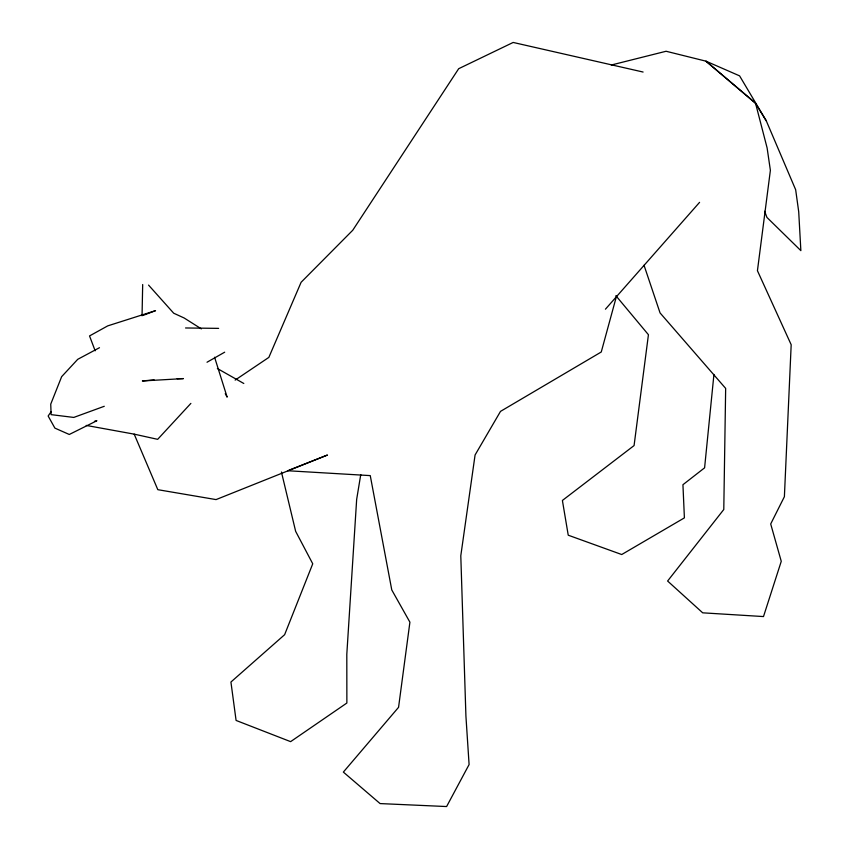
<?xml version="1.0" encoding="UTF-8"?>
<svg xmlns="http://www.w3.org/2000/svg" width="849" height="849" viewBox="0 0 849 849"><rect width="100%" height="100%" fill="white"/><g stroke="black" fill="none" stroke-linecap="round" stroke-linejoin="round"><path stroke-width="1.27" d="M142.048 315.807L142.685 284.521M713.935 374.441L704.596 467.831L682.936 484.715L684.4 517.869L621.723 554.535L568.236 535.199L562.399 500.454L634.076 445.566L648.434 334.718L615.875 295.696M360.761 474.57L356.665 499.371L346.806 654.292L346.87 703.025L290.613 741.644L236.086 720.44L230.928 682.034L284.627 634.691L312.74 563.789L295.643 531.325L281.433 472.002M616.512 296.121L601.262 351.985L500.507 411.383L475.079 454.979L460.795 555.787L465.921 716.089L469.094 764.556L446.606 806.55L380.087 803.579L343.357 772.091L398.563 707.323L409.908 622.168L391.771 589.938L370.26 475.61L287.652 470.739M51.142 411.733L48.138 416.01L54.898 428.119L69.289 434.476L96.903 420.733L94.462 421.306M605.443 309.185L699.576 202.349M190.876 403.392L157.659 439.336L134.195 434.147L86.216 425.423M235.141 380.097L268.846 357.397L301.108 282.282L352.76 230.228L458.683 68.705L513.167 42.45L643.096 72.038M207.018 362.236L224.688 352.186M99.492 347.697L77.737 359.318L61.648 376.669L50.738 404.135L51.12 414.641L73.767 417.432L104.268 406.289M288.851 470.261L327.438 455.032L216.049 499.594L157.818 489.682L134.195 434.147M143.279 315.34L155.547 310.649L107.727 325.878L89.538 335.939L95.152 350.796M611.28 65.023L666.094 51.258L705.965 61.17L739.585 75.858L766.307 120.876L795.662 189.73L798.707 211.73L800.862 250.635L766.934 217.418L764.641 211.263M154.147 379.874L142.367 380.957L183.416 378.601L177.154 378.707M185.549 327.969L218.628 328.372M217.365 368.519L243.801 383.483M201.351 328.881L184.169 318.004L173.705 313.217L148.564 285.094M766.307 120.876L754.931 102.549L705.965 61.17L755.578 103.398L767.114 147.949L770.383 170.341L757.435 270.704L791.183 344.736L784.391 496.697L770.701 523.971L781.26 561.316L763.495 616.565L702.696 612.829L667.611 581.024L723.783 509.506L725.662 388.396L660.055 312.91L644.03 265.259M225.25 393.649L227.139 397.141L214.574 357.227"/></g></svg>
